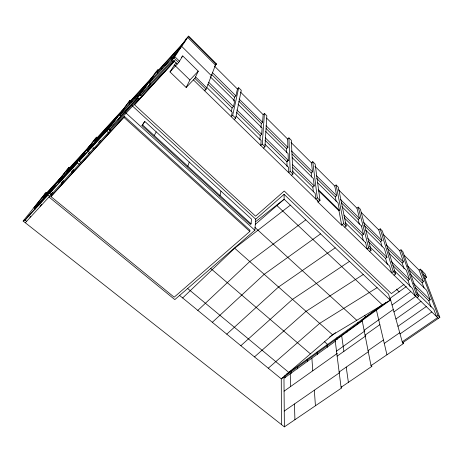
<?xml version="1.0" encoding="UTF-8"?>
<svg xmlns="http://www.w3.org/2000/svg" width="463" height="463" viewBox="0 0 463 463"><rect width="100%" height="100%" fill="white"/><g stroke="black" fill="none" stroke-linecap="round" stroke-linejoin="round"><path stroke-width="0.69" d="M263.499 148.119L264.963 146.759L266.827 115.808L264.442 113.423L263.158 114.656L262.562 122.301L261.306 123.505L260.953 127.771M236.142 116.132L261.149 140.573L260.767 145.463L262.232 144.091L264.442 113.423M48.875 196.949L174.817 299.607L254.858 230.273L255.698 219.167L284.079 194.327L388.579 294.092L390.257 300.186L281.278 378.873L281.417 424.53M259.893 139.803L260.241 135.59L261.636 134.27L262.127 127.967L238.011 104.169M251.079 223.872L251.502 219.103L144.763 121.381L141.95 125.629L250.419 224.445L251.079 223.872L142.592 124.946L144.763 121.381M249.829 231.442L249.945 230.18L124.518 116.456L50.913 196.561L174.175 297.182L249.829 231.442L123.87 117.353L124.518 116.456M220.035 195.565L220.938 191.121M234.197 119.587L235.65 118.163L241.281 90.297L238.711 87.727L237.432 89.012L235.899 95.864L234.579 97.178L233.705 101.015M206.706 87.351L232.223 112.289L231.234 116.711L232.692 115.275L238.711 87.727M231.234 111.791L232.108 107.995L233.497 106.617L234.764 100.951L210.19 76.702M187.845 166.205L189.257 162.114M205.022 89.758L204.611 90.794L206.064 89.295L215.469 65.104L216.4 63.882L188.638 36.126L185.837 39.199L171.547 60.427L173.168 62.001M176.38 62.841L174.418 64.965L169.99 71.91L186.167 87.495L194.854 78.363L198.268 71.18L182.758 55.936L181.288 57.528M186.167 87.495L189.899 80.001L198.268 71.18M154.225 135.555L156.199 131.851M169.99 71.91L178.649 62.551L182.758 55.936M171.547 60.427L173.868 57.892L188.638 36.126M148.415 86.616L150.359 83.849L149.456 82.999L153.265 77.651L180.321 48.077M404.095 284.357L391.397 293.588L284.247 191.022L255.588 216.186L134.484 104.748L174.615 60.844M157.866 73.16L156.957 72.286L158.427 70.22L185.078 41.045M149.283 82.472L150.44 80.851M138.912 99.244L137.308 97.757L139.953 94.869L157.941 69.751L158.427 70.22M137.308 97.757L155.597 72.326L157.941 69.751M117.926 119.952L120.716 116.149L138.171 97.132M120.716 116.149L119.83 115.345L124.356 109.239L147.94 83.467M129.692 103.938L128.859 103.174L130.618 100.795L153.259 76.019M109.164 127.823L82.038 157.42L79.219 161.095L108.631 129.027L130.068 100.292L130.618 100.795M88.248 151.494L87.247 150.625L89.463 147.738L115.744 119.026M95.621 141.8L94.66 140.966L97.178 137.679L122.556 109.91M79.161 164.215L76.956 162.339L95.1 138.836L96.611 137.181L97.178 137.679M76.956 162.339L96.611 137.181M59.6 182.723L58.61 181.901L61.081 178.741L83.027 154.769M67.835 172.132L66.886 171.333L69.705 167.739L90.858 144.595M50.542 191.919L51.335 190.912M67.511 170.286L68.321 169.25L67.361 170.309M49.732 196.208L47.556 194.431L67.76 168.781L69.143 167.265L69.705 167.739M47.556 194.431L69.143 167.265M341.538 386.507L341.717 387.896L284.386 426.874L23.15 221.071L24.296 219.821L24.915 220.307L28.301 216.042L47.973 194.576M44.523 197.585L43.58 196.821L46.636 192.984L62.54 175.581M35.495 209.01L34.517 208.223L37.3 204.727L55.768 184.546M23.15 221.071L44.957 193.754L46.08 192.527L46.636 192.984M46.08 192.527L33.926 207.748M130.068 100.292L106.664 131.168L108.255 132.58M63.5 174.522L64.467 173.469M91.819 143.542L92.779 142.488M156.957 72.286L184.187 42.492M128.859 103.174L152.703 77.084M43.58 196.821L61.11 177.653M66.886 171.333L91.188 144.763M94.66 140.966L120.334 112.885M179.465 48.661L181.635 46.294L211.359 75.672M84 153.704L84.978 152.64M131.151 102.34L132.123 101.281M134.559 98.619L137.482 95.43M140.885 91.709L142.349 90.111M144.294 87.982L146.73 85.325M161.269 69.438L162.241 68.379M164.678 65.723L168.081 62.001M170.997 58.813L171.97 57.748M174.406 55.091L177.323 51.908M34.517 208.223L52.788 188.267M58.61 181.901L83.253 154.989M87.247 150.625L113.782 121.653M119.83 115.345L143.09 89.949M149.456 82.999L177.775 52.087M77.518 162.351L52.799 189.315L49.663 193.32L77.587 162.872M172.444 59.096L174.748 56.579L179.482 61.209M24.915 220.307L48.181 194.935M172.248 59.97L144.913 89.758L140.758 95.621L172.358 61.214M137.592 97.901L114.448 123.129L109.505 129.808L138.194 98.578M29.817 217.24L30.778 216.198M39.899 206.272L41.82 204.183M50.461 194.778L52.863 192.168M61.122 183.186L63.547 180.547M71.302 172.109L73.727 169.47M88.433 153.473L89.886 151.893M92.797 148.727L93.763 147.674M98.613 142.401L100.552 140.289M109.274 130.797L110.732 129.218M25.303 222.767L174.053 61.041M134.484 104.748L175.02 60.699M50.913 196.561L123.87 117.353M141.95 125.629L142.592 124.946M215.179 65.156L216.4 63.882M182.654 297.952L234.689 248.214L290.365 205.161M197.817 310.395L249.765 261.549L305.806 219.85M212.326 322.3L264.194 274.31L320.558 233.884M286.609 152.813L286.499 148.669L287.899 147.396L287.627 139.05L288.912 137.87L291.331 140.283L292.94 174.047L291.47 175.35M286.354 148.525L287.749 147.251M226.777 334.159L278.547 287.008L335.218 247.832M286.765 161.57L288.165 160.308M287.054 166.547L286.921 161.72L288.322 160.458L288.096 153.583L265.681 131.463M240.847 345.699L292.512 299.364L349.467 261.381M288.912 137.87L290.191 171.362L288.721 172.67L288.547 167.328L264.848 144.167M254.488 356.892L306.043 311.333L363.252 274.495M311.674 177.022L311.211 173.006L312.548 171.842L311.46 162.814L312.751 161.68L315.147 164.07L320.002 200.45L318.017 202.128L341.7 225.168L343.691 223.554L336.092 184.986L334.795 186.08L336.647 195.733L335.316 196.85L336.161 201.393M255.304 224.381L284.155 199.252L284.079 194.327M268.274 368.201L319.655 323.371L377.096 287.668M313.376 191.856L312.832 187.139L314.238 185.929L313.347 178.515L292.17 157.623M255.501 221.754L284.155 199.252L390.257 300.186L332.602 334.824L281.278 378.873L179.331 295.226M312.751 161.68L317.288 197.799L315.812 199.049L315.129 193.32L292.263 170.974M341.7 225.168L338.974 210.81L339.466 210.405L338.013 202.852L317.427 182.532M359.334 224.214L358.154 219.404L359.491 218.333L356.956 208.171L358.246 207.117L360.417 209.282L371.083 250.275L369.607 251.415M344.756 227.223L346.231 226.031L338.343 187.237L336.092 184.986M363.414 240.887L362.054 235.331L363.467 234.22L361.377 225.869M382.01 246.299L380.644 241.669L381.981 240.633L378.775 229.92L380.198 228.809L382.328 230.939L395.645 273.98L394.019 275.178M358.246 207.117L368.646 247.896L367.165 249.042L365.544 242.537M387.357 264.454L385.575 258.4L386.981 257.335L384.354 248.562L365.689 230.14M404.089 268.696L402.162 262.955L403.499 261.96L399.673 250.761L400.97 249.783L402.879 251.693L418.575 296.604L417.094 297.651M380.198 228.809L393.255 271.654L391.629 272.857L389.597 266.063L369.491 246.414M424.062 287.986L422.094 282.696L423.431 281.736L419.056 270.085L420.346 269.142L425.138 273.928L426.475 277.366L424.785 278.581M329.691 336.942L335.496 332.723M410.23 286.927L408.036 280.416L409.442 279.392L406.323 270.236L388.619 252.769M406.288 286.568L390.176 298.23L402.521 342.846L403.348 343.61L371.013 365.654L371.835 366.383L341.057 387.334L341.717 387.896M286.088 374.434L383.109 304.307M389.557 299.642L390.685 298.832M386.472 302.165L362.043 319.811L371.013 365.654M362.211 320.923L335.171 340.432L341.057 387.334M335.212 341.358L283.969 378.3L284.386 426.874M392.057 305.024L410.698 291.655M364.092 330.269L393.174 309.527M336.514 351.151L364.856 330.964M400.97 249.783L416.445 294.526L414.97 295.579L412.55 288.495L394.001 270.369M393.949 311.877L416.121 296.117M284.079 391.177L337.336 353.362M365.047 335.148L379.851 324.65M337.139 356.145L365.816 335.849M395.923 319.001L421.07 301.286M431.076 306.876L428.819 300.805L430.225 299.816L426.66 290.324L410.368 274.246M397.949 326.311L426.683 306.263M368.079 350.659L383.457 339.969M339.136 372.02L368.299 351.776M284.253 411.057L339.773 372.57M384.267 343.419L399.633 332.787M400.049 333.91L431.829 311.958M420.346 269.142L437.992 315.546L436.516 316.553L433.773 309.249L416.723 292.587M402.231 341.792L437.685 317.554M402.521 342.846L439.85 317.358L422.024 270.814M25.071 220.128L26.611 221.343M44.957 193.754L46.074 194.668M49.037 192.811L51.214 194.593M187.498 288.385L288.796 372.42M78.588 160.557L80.793 162.438M210.659 268.436L310.424 353.859M324.407 341.642L327.596 344.431M234.689 248.214L332.602 334.824M108.631 129.027L110.223 130.444M125.757 112.822L254.858 230.273M254.922 227.408L356.788 320.292M132.03 105.622L255.698 219.167M364.462 315.488L365.857 316.779M139.953 94.869L141.562 96.368M276.556 205.219L382.403 304.909M396.345 289.115L399.204 291.869M172.433 59.461L177.207 64.108M193.412 79.885L318.532 201.694M342.215 224.752L438.374 318.365M174.418 64.965L189.899 80.001M345.062 222.524L365.724 242.716M195.548 76.904L206.66 87.756M393.255 271.654L395.645 273.98M173.868 57.892L178.649 62.551M194.854 78.363L206.064 89.295M232.692 115.275L235.65 118.163M262.232 144.091L264.963 146.759M290.191 171.362L292.94 174.047M317.288 197.799L320.002 200.45M343.691 223.554L346.231 226.031M368.646 247.896L371.083 250.275M416.445 294.526L418.575 296.604M437.992 315.546L439.85 317.358M207.846 84.214L232.108 107.995M236.437 112.254L260.241 135.59M264.882 140.121L286.921 161.72M292.587 167.293L312.832 187.139M344.136 217.766L362.054 235.331M368.536 241.698L385.575 258.4M392.913 265.588L408.036 280.416M415.155 287.413L428.819 300.805M318.341 189.656L339.466 210.405M208.703 82.269L233.497 106.617M236.813 109.893L261.636 134.27M265.264 137.812L288.322 160.458M292.471 164.55L314.238 185.929M344.003 215.11L363.64 234.4M367.825 238.52L386.981 257.335M391.293 261.566L409.442 279.392M413.528 283.42L430.225 299.816M318.365 190.582L338.974 210.81M341.92 206.666L361.551 226.042M238.844 101.275L261.306 123.505M211.684 74.526L234.579 97.178M292.089 154.086L311.211 173.006M316.704 178.44L335.316 196.85M341.219 202.649L358.154 219.404M363.941 225.145L380.644 241.669M387.415 248.371L402.162 262.955M409.263 269.998L422.094 282.696M266.167 128.558L286.499 148.669M212.488 72.656L235.899 95.864M239.076 99.024L262.562 122.301M266.046 125.739L287.899 147.396M291.406 150.886L312.548 171.842M316.53 175.795L336.647 195.733M340.502 199.507L359.491 218.333M363.762 222.576L381.981 240.633M386.211 244.829L403.499 261.96M407.521 265.965L423.431 281.736M423.332 274.235L426.475 277.366M214.386 66.03L237.432 89.012M240.505 92.073L263.158 114.656M266.549 118.036L287.627 139.05M291.059 142.477L311.46 162.814M314.881 166.223L334.795 186.08M338.58 189.853L356.956 208.171M361.14 212.343L378.775 229.92M382.936 234.07L399.673 250.761M404.083 255.154L419.056 270.085M185.837 39.199L186.323 39.685M188.4 36.479L216.238 64.299M187.642 37.318L215.469 65.104M402.978 342.284L403.348 343.61M376.292 309.515L386.946 354.791M371.569 365.018L371.835 366.383M357.899 322.526L358.125 323.759M347.366 330.142L347.661 332.006M346.226 367.101L348.39 382.345M341.682 335.733L343.899 351.365M337.012 337.631L337.255 339.506M317.745 199.987L318.017 202.128M327.005 344.86L327.272 347.389M317.161 351.978L317.369 354.525M314.331 390.205L315.43 405.767M311.888 358.177L312.768 370.805M307.189 359.184L307.345 361.748M297.379 366.274L297.478 368.861M294.462 403.979L294.919 419.715M291.14 370.788L291.204 373.381M290.266 373.763L290.55 386.582M284.965 375.25L284.994 377.854"/></g></svg>
